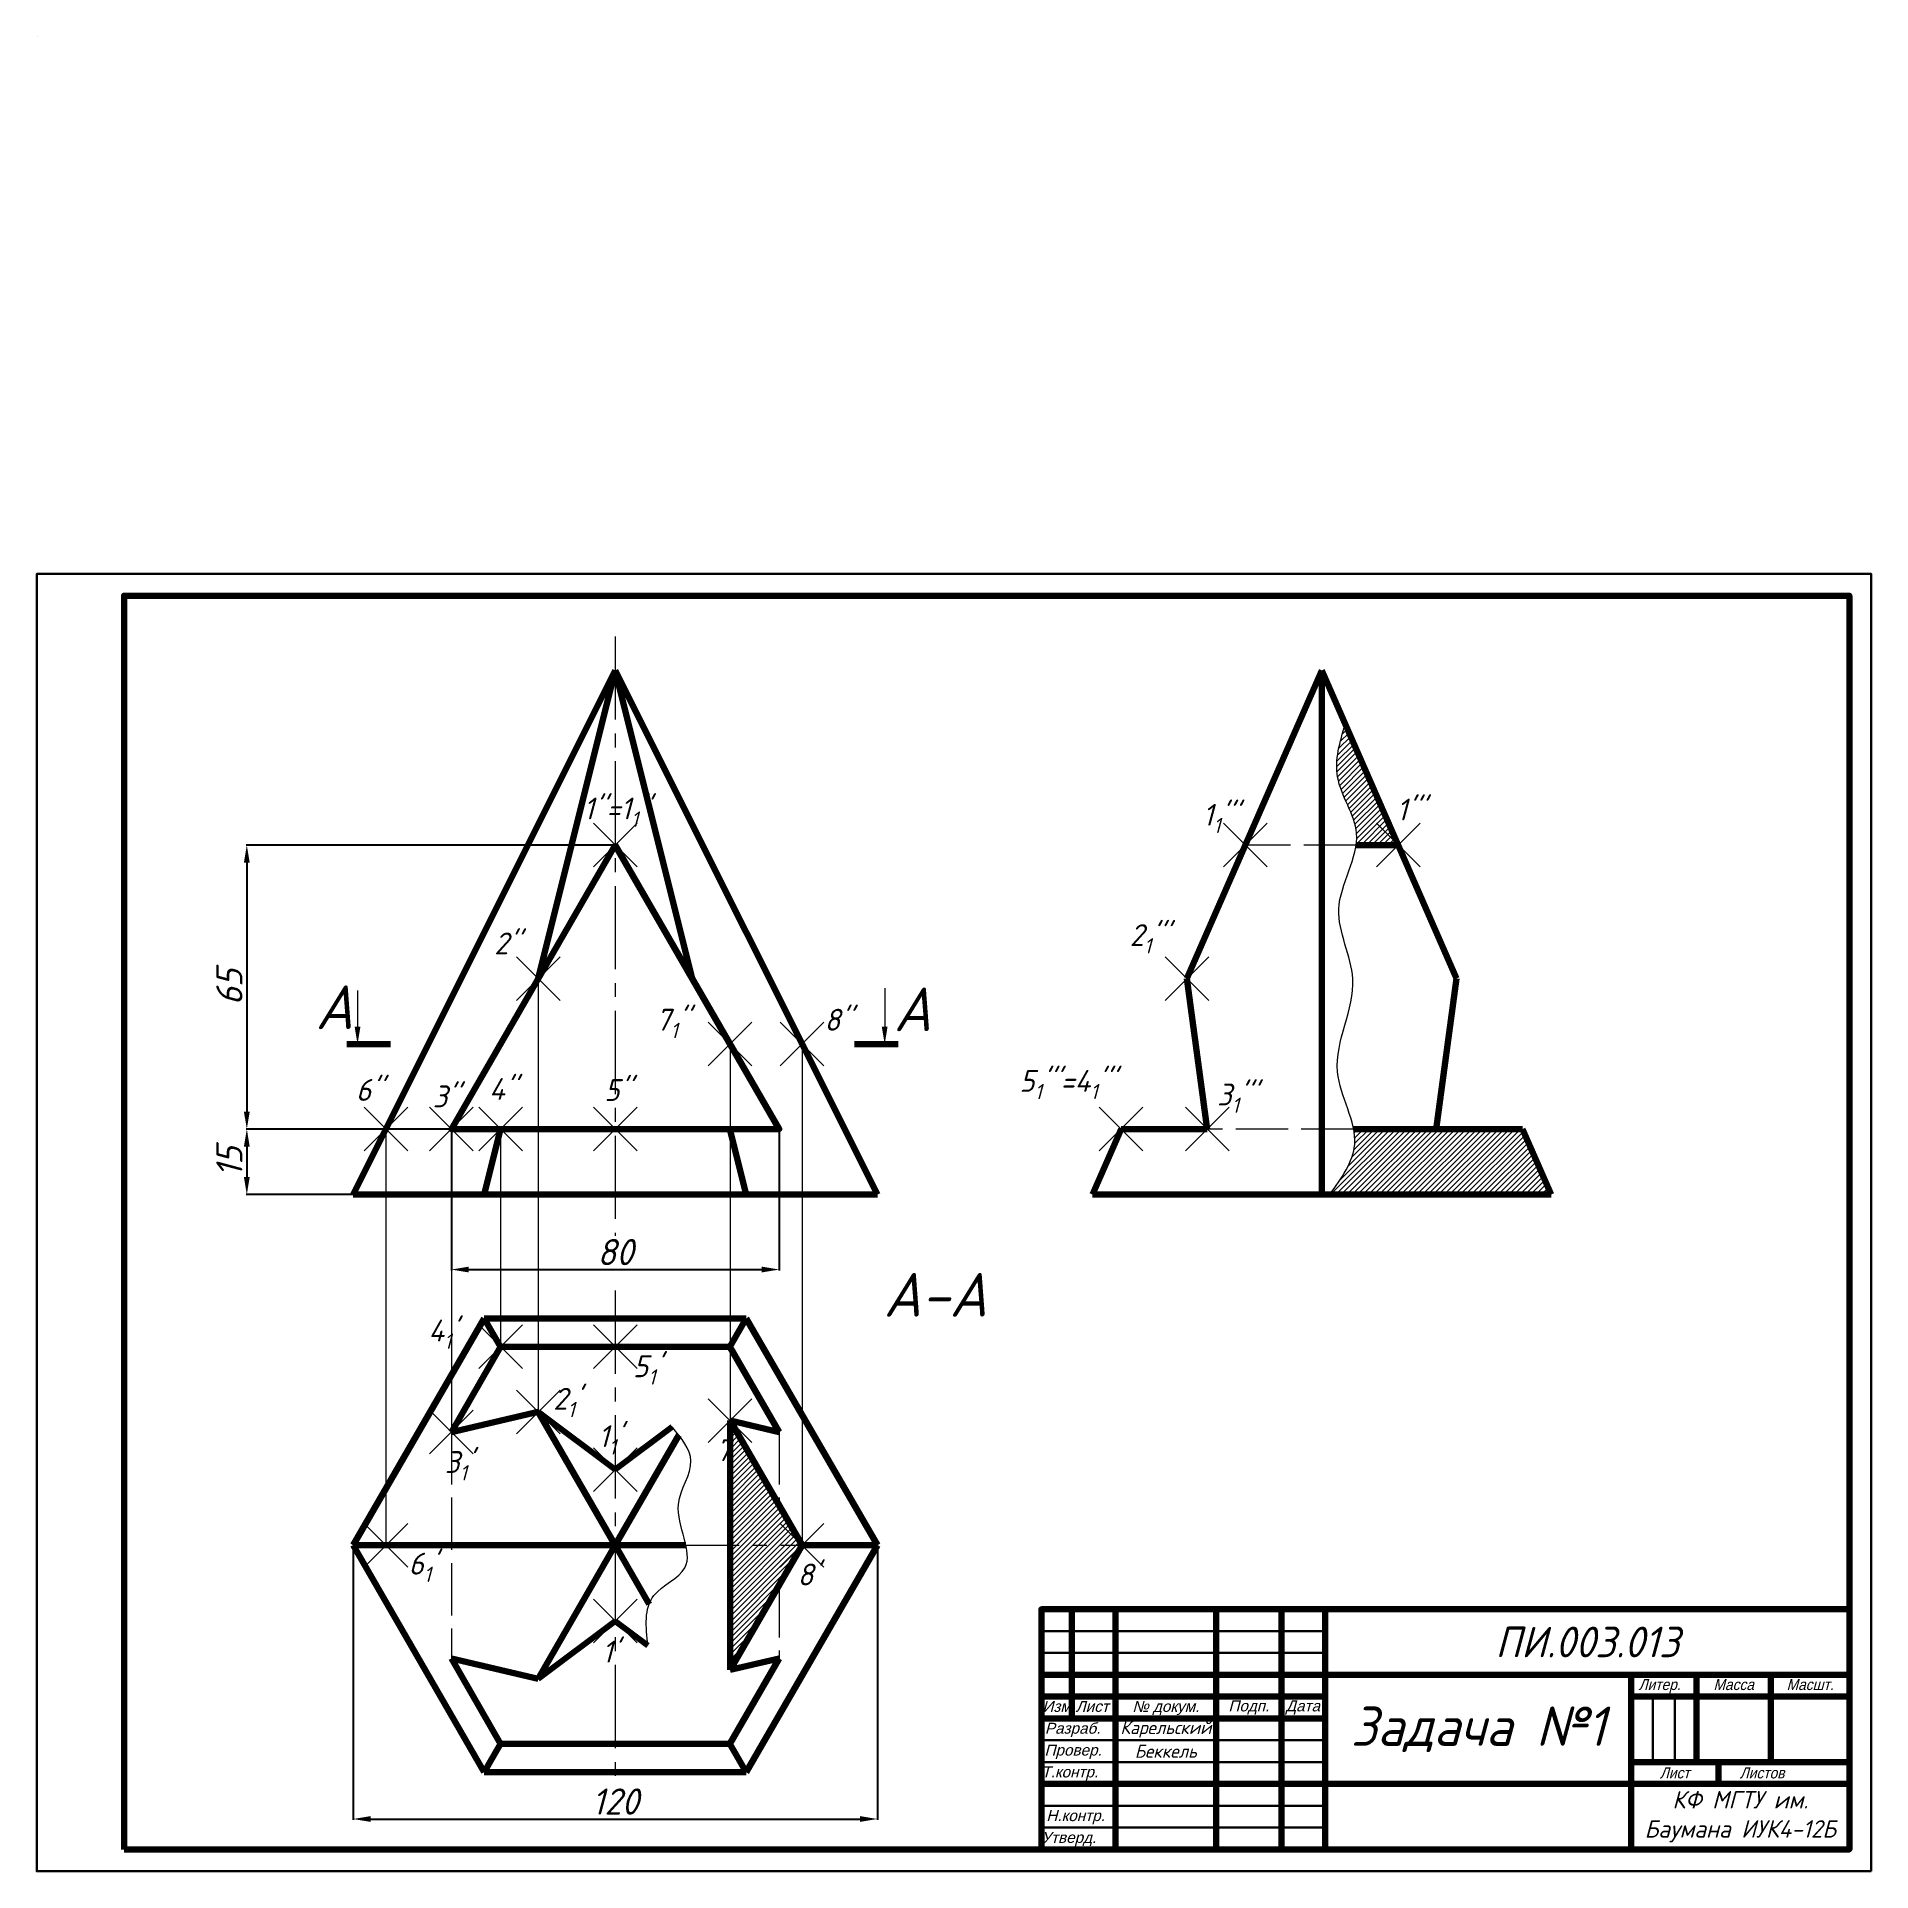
# Model space of a CAD drawing. Header units: millimetres. Extents: x 0 to 420, y 0 to 420.
import ezdxf

# ---------------------------------------------------------------- set-up
doc = ezdxf.new("R2010")
doc.units = ezdxf.units.MM
doc.header["$MEASUREMENT"] = 0
doc.header["$PDMODE"] = 3
doc.header["$PDSIZE"] = 5
doc.linetypes.add('ACAD_ISO02W100', pattern=[15, 12, -3])
doc.linetypes.add('CENTER2', pattern=[28.575, 19.05, -3.175, 3.175, -3.175])
for name, color, linetype, lineweight in [('frame', 7, 'Continuous', 100), ('main', 7, 'Continuous', 100), ('вспомогательные построения 2', 3, 'Continuous', 5), ('осевые линии', 1, 'CENTER2', 5), ('пунктир', 7, 'ACAD_ISO02W100', 5), ('размеры', 5, 'Continuous', 5), ('стрелки', 7, 'Continuous', 5), ('тонкая', 7, 'Continuous', 5)]:
    doc.layers.add(name, color=color, linetype=linetype, lineweight=lineweight)
doc.styles.add('ESKDWIN', font='arial.ttf', dxfattribs={"width": 0.9, "oblique": 15, "height": 3.5})
doc.styles.get("Standard").update_dxf_attribs({"font": '', "oblique": 15, "height": 6})
doc.styles.get('Standard').set_extended_font_data('GOST type B')
doc.dimstyles.get("Standard").update_dxf_attribs({"dimtxt": 6, "dimasz": 4, "dimexe": 0.18, "dimexo": 0.0625, "dimgap": 1, "dimtad": 1, "dimtoh": 1, "dimdec": 0, "dimzin": 0, "dimdsep": 46, "dimtxsty": 'Standard', "dimcen": 0.09, "dimadec": 0, "dimazin": 0, "dimtfac": 1, "dimtdec": 0, "dimtmove": 1, "dimatfit": 2, "dimfxl": 1, "dimtolj": 1, "dimtzin": 0, "dimarcsym": 0})

# ---------------------------------------------------------------- blocks, each defined once
blk = doc.blocks.new('*D2')
at = {"layer": 'Defpoints', "color": 0, "transparency": 16777216}
for p in [(94.72, 169.92), (47.9, 154.92), (72.25, 154.92)]:
    blk.add_point(p, dxfattribs=at)
at = {"layer": 'размеры', "color": 0, "lineweight": -2, "transparency": 16777216}
for p, q in [((94.66, 169.92), (47.72, 169.92)), ((47.9, 165.92), (47.9, 158.92)), ((72.19, 154.92), (47.72, 154.92))]:
    blk.add_line(p, q, dxfattribs=at)
at = {"layer": 'размеры', "color": 0, "transparency": 16777216}
for points in [[(47.23, 165.92), (48.56, 165.92), (47.9, 169.92)], [(47.23, 158.92), (48.56, 158.92), (47.9, 154.92)]]:
    blk.add_solid(points, dxfattribs=at)
at = {"layer": 'размеры', "color": 0, "transparency": 16777216, "insert": (43.9, 162.42), "char_height": 6, "attachment_point": 5, "rotation": 90}
blk.add_mtext('\\A1;15', dxfattribs=at)
blk = doc.blocks.new('*D3')
at = {"layer": 'Defpoints', "color": 0, "transparency": 16777216}
for p in [(132.25, 234.92), (47.9, 169.92), (94.72, 169.92)]:
    blk.add_point(p, dxfattribs=at)
at = {"layer": 'размеры', "color": 0, "lineweight": -2, "transparency": 16777216}
for p, q in [((132.19, 234.92), (47.72, 234.92)), ((47.9, 230.92), (47.9, 173.92)), ((94.66, 169.92), (47.72, 169.92))]:
    blk.add_line(p, q, dxfattribs=at)
at = {"layer": 'размеры', "color": 0, "transparency": 16777216}
for points in [[(47.23, 230.92), (48.56, 230.92), (47.9, 234.92)], [(47.23, 173.92), (48.56, 173.92), (47.9, 169.92)]]:
    blk.add_solid(points, dxfattribs=at)
at = {"layer": 'размеры', "color": 0, "transparency": 16777216, "insert": (43.9, 202.42), "char_height": 6, "attachment_point": 5, "rotation": 90}
blk.add_mtext('\\A1;65', dxfattribs=at)
blk = doc.blocks.new('*D4')
at = {"layer": 'Defpoints', "color": 0, "transparency": 16777216}
for p in [(94.72, 169.92), (169.78, 169.92), (169.78, 137.76)]:
    blk.add_point(p, dxfattribs=at)
at = {"layer": 'размеры', "color": 0, "lineweight": -2, "transparency": 16777216}
for p, q in [((94.72, 169.85), (94.72, 137.58)), ((169.78, 169.85), (169.78, 137.58)), ((98.72, 137.76), (165.78, 137.76))]:
    blk.add_line(p, q, dxfattribs=at)
at = {"layer": 'размеры', "color": 0, "transparency": 16777216}
for points in [[(98.72, 138.43), (98.72, 137.1), (94.72, 137.76)], [(165.78, 138.43), (165.78, 137.1), (169.78, 137.76)]]:
    blk.add_solid(points, dxfattribs=at)
at = {"layer": 'размеры', "color": 0, "transparency": 16777216, "insert": (132.25, 141.76), "char_height": 6, "attachment_point": 5}
blk.add_mtext('\\A1;80', dxfattribs=at)
blk = doc.blocks.new('*D5')
at = {"layer": 'Defpoints', "color": 0, "transparency": 16777216}
for p in [(72.25, 74.63), (192.25, 74.63), (192.25, 11.97)]:
    blk.add_point(p, dxfattribs=at)
at = {"layer": 'размеры', "color": 0, "lineweight": -2, "transparency": 16777216}
for p, q in [((72.25, 74.56), (72.25, 11.79)), ((192.25, 74.56), (192.25, 11.79)), ((76.25, 11.97), (188.25, 11.97))]:
    blk.add_line(p, q, dxfattribs=at)
at = {"layer": 'размеры', "color": 0, "transparency": 16777216}
for points in [[(76.25, 12.64), (76.25, 11.31), (72.25, 11.97)], [(188.25, 12.64), (188.25, 11.31), (192.25, 11.97)]]:
    blk.add_solid(points, dxfattribs=at)
at = {"layer": 'размеры', "color": 0, "transparency": 16777216, "insert": (132.25, 15.97), "char_height": 6, "attachment_point": 5}
blk.add_mtext('\\A1;120', dxfattribs=at)

msp = doc.modelspace()

# ---------------------------------------------------------------- hatches: boundary and pattern name
at = {"layer": 'пунктир'}
h = msp.add_hatch(dxfattribs=at)
h.set_pattern_fill('ANSI31', color=256, scale=7)
edge = h.paths.add_edge_path()
edge.add_spline(control_points=[(299.37, 262.62), (298.13, 258.54), (295.53, 249.92), (302.23, 241.08), (301.99, 235.83), (301.86, 234.92)], knot_values=[82.767509, 82.767509, 82.767509, 82.767509, 94.992567, 108.579987, 111.435717, 111.435717, 111.435717, 111.435717], degree=3, periodic=0)
edge.add_line((301.86, 234.92), (311.49, 234.92))
edge.add_line((311.49, 234.92), (299.37, 262.62))
h = msp.add_hatch(dxfattribs=at)
h.set_pattern_fill('ANSI31', color=256, scale=7)
edge = h.paths.add_edge_path()
edge.add_spline(control_points=[(301.28, 169.92), (301.51, 168.72), (302, 163.51), (298.5, 158.66), (295.79, 154.92)], knot_values=[0, 0, 0, 0, 3.750208, 16.571911, 16.571911, 16.571911, 16.571911], degree=3, periodic=0)
edge.add_line((295.79, 154.92), (346.5, 154.92))
edge.add_line((346.5, 154.92), (339.93, 169.92))
edge.add_line((339.93, 169.92), (320.19, 169.92))
edge.add_line((320.19, 169.92), (301.28, 169.92))
at = {"layer": 'тонкая'}
h = msp.add_hatch(dxfattribs=at)
h.set_pattern_fill('ANSI31', color=256, scale=7)
h.paths.add_polyline_path([(158.54, 103.17), (158.54, 46.09), (175.02, 74.63)])

# ---------------------------------------------------------------- linework, layer by layer
at = {"layer": 'frame', "color": 0, "lineweight": 100}
for p, q in [((236.79, 35), (236.79, 60)), ((246.79, 5), (246.79, 60)), ((269.79, 5), (269.79, 60)), ((284.79, 5), (284.79, 60)), ((294.79, 5), (294.79, 60)), ((364.79, 5), (364.79, 45)), ((379.79, 25), (379.79, 45)), ((229.79, 40), (294.79, 40)), ((364.79, 40), (414.79, 40)), ((229.79, 35), (294.79, 35)), ((364.79, 25), (414.79, 25))]:
    msp.add_line(p, q, dxfattribs=at)
at = {"layer": 'frame', "color": 0, "lineweight": 30}
for p, q in [((229.79, 55), (294.79, 55)), ((229.79, 50), (294.79, 50)), ((369.79, 25), (369.79, 40)), ((374.79, 25), (374.79, 40)), ((229.79, 30), (294.79, 30)), ((229.79, 25), (294.79, 25)), ((229.79, 15), (294.79, 15)), ((229.79, 10), (294.79, 10))]:
    msp.add_line(p, q, dxfattribs=at)
at = {"layer": 'frame', "lineweight": 30}
msp.add_lwpolyline([(419.79, 0), (419.79, 297), (-0.21, 297), (-0.21, 0)], close=True, dxfattribs=at)
at = {"layer": 'frame', "lineweight": 100}
msp.add_lwpolyline([(19.79, 5), (19.79, 292), (414.79, 292), (414.79, 5)], close=True, dxfattribs=at)
at = {"layer": 'frame', "color": 0, "linetype": 'Continuous', "lineweight": 100}
msp.add_lwpolyline([(229.79, 60), (414.79, 60), (229.79, 60), (229.79, 5)], dxfattribs=at)
at = {"layer": 'frame', "color": 0, "lineweight": 100}
for points in [[(229.79, 45), (294.79, 45), (414.79, 45)], [(229.79, 20), (294.79, 20), (414.79, 20)]]:
    msp.add_lwpolyline(points, dxfattribs=at)
for points in [[(396.79, 25), (396.79, 45)], [(384.79, 20), (384.79, 25)]]:
    msp.add_lwpolyline(points, close=True, dxfattribs=at)
at = {"layer": 'main'}
for p, q in [((72.25, 154.92), (132.25, 274.92)), ((114.62, 204.37), (132.25, 274.92)), ((132.25, 274.92), (192.25, 154.92)), ((132.25, 274.92), (149.89, 204.37)), ((293.99, 274.92), (263.11, 204.37)), ((324.86, 204.37), (293.99, 274.92)), ((293.99, 274.92), (293.99, 154.92)), ((311.49, 234.92), (301.86, 234.92)), ((267.78, 169.92), (263.11, 204.37)), ((320.19, 169.92), (324.86, 204.37)), ((80.79, 189.38), (70.79, 189.38)), ((186.99, 189.38), (196.99, 189.38)), ((102.25, 154.92), (106, 169.92)), ((158.5, 169.92), (162.25, 154.92)), ((248.04, 169.92), (241.47, 154.92)), ((248.04, 169.92), (267.78, 169.92)), ((320.19, 169.92), (301.28, 169.92)), ((339.93, 169.92), (320.19, 169.92)), ((346.5, 154.92), (339.93, 169.92)), ((72.25, 154.92), (192.25, 154.92)), ((241.47, 154.92), (346.5, 154.92)), ((102.25, 126.59), (72.25, 74.63)), ((102.25, 126.59), (162.25, 126.59)), ((106, 120.09), (102.25, 126.59)), ((158.5, 120.09), (162.25, 126.59)), ((162.25, 126.59), (192.25, 74.63)), ((94.72, 100.56), (106, 120.09)), ((106, 120.09), (132.25, 120.09)), ((158.5, 120.09), (132.25, 120.09)), ((169.78, 100.56), (158.5, 120.09)), ((114.62, 105.17), (94.72, 100.56)), ((132.25, 74.63), (114.62, 105.17)), ((132.25, 91.95), (114.62, 105.17)), ((132.25, 91.95), (145.28, 101.72)), ((158.54, 103.17), (158.54, 46.09)), ((158.54, 103.17), (175.02, 74.63)), ((158.54, 103.17), (169.78, 100.56)), ((132.25, 74.63), (146.8, 99.83)), ((132.25, 74.63), (72.25, 74.63)), ((102.25, 22.66), (72.25, 74.63)), ((132.25, 74.63), (114.62, 44.08)), ((132.25, 74.63), (148.43, 74.63)), ((132.25, 74.63), (140.01, 61.19)), ((175.02, 74.63), (158.54, 46.09)), ((162.25, 22.66), (192.25, 74.63)), ((175.02, 74.63), (192.25, 74.63)), ((132.25, 57.3), (114.62, 44.08)), ((132.25, 57.3), (139.74, 51.69)), ((114.62, 44.08), (94.72, 48.69)), ((94.72, 48.69), (106, 29.16)), ((169.78, 48.69), (158.5, 29.16)), ((158.54, 46.09), (169.78, 48.69)), ((106, 29.16), (102.25, 22.66)), ((106, 29.16), (132.25, 29.16)), ((158.5, 29.16), (132.25, 29.16)), ((158.5, 29.16), (162.25, 22.66)), ((102.25, 22.66), (162.25, 22.66))]:
    msp.add_line(p, q, dxfattribs=at)
msp.add_lwpolyline([(132.25, 234.92), (94.72, 169.92), (169.78, 169.92)], close=True, dxfattribs=at)
at = {"layer": 'вспомогательные построения 2'}
for p, q in [((114.62, 204.37), (114.62, 105.17)), ((158.54, 189.38), (158.54, 103.17)), ((175.02, 189.38), (175.02, 74.63)), ((79.75, 169.92), (79.75, 74.63)), ((94.72, 169.92), (94.72, 100.56)), ((106, 169.92), (106, 120.09)), ((106, 120.09), (132.25, 120.09))]:
    msp.add_line(p, q, dxfattribs=at)
for p in [(132.25, 234.92), (276.48, 234.92), (311.49, 234.92), (114.62, 204.37), (263.11, 204.37), (158.54, 189.38), (175.02, 189.38), (79.75, 169.92), (94.72, 169.92), (106, 169.92), (132.25, 169.92), (248.04, 169.92), (267.78, 169.92), (106, 120.09), (132.25, 120.09), (114.62, 105.17), (158.54, 103.17), (94.72, 100.56), (132.25, 91.95), (79.75, 74.63), (175.02, 74.63), (132.25, 57.3)]:
    msp.add_point(p, dxfattribs=at)
at = {"layer": 'осевые линии'}
for p, q in [((0, 420), (0, 420)), ((132.25, 282.71), (132.25, 145.49)), ((132.25, 132.97), (132.25, 20.24)), ((84.43, 74.63), (185.91, 74.63))]:
    msp.add_line(p, q, dxfattribs=at)
at = {"layer": 'пунктир'}
for p, q in [((301.86, 234.92), (276.48, 234.92)), ((301.28, 169.92), (267.78, 169.92)), ((94.72, 100.56), (94.72, 48.69)), ((169.78, 100.56), (169.78, 83.71)), ((169.78, 65.55), (169.78, 48.69))]:
    msp.add_line(p, q, dxfattribs=at)
at = {"layer": 'стрелки'}
for p, q in [((73.24, 201.65), (73.24, 193.38)), ((193.93, 202.17), (193.93, 193.38))]:
    msp.add_line(p, q, dxfattribs=at)
for points in [[(73.91, 193.38), (72.58, 193.38), (73.24, 189.38)], [(194.59, 193.38), (193.26, 193.38), (193.93, 189.38)]]:
    msp.add_solid(points, dxfattribs=at)
at = {"layer": 'тонкая'}
for points in [[(295.79, 154.92), (301.53, 166.38), (297.61, 183.03), (301.11, 204.31), (297.89, 220.26), (301.95, 237.65), (297.61, 250.53), (299.37, 262.62)], [(139.74, 51.69), (141.11, 63.14), (148.19, 69.49), (146.73, 84.04), (149.58, 93.98), (145.28, 101.72)]]:
    msp.add_spline(points, degree=3, dxfattribs=at)

# ---------------------------------------------------------------- texts
at = {"layer": 'frame', "color": 0, "char_height": 2.5, "style": 'ESKDWIN'}
for s, insert, width, attachment_point in [('{\\fArial CE|b0|i0|c204|p34;Литер.}', (366.51, 44), 13.2814, 1), ('{\\fArial CE|b0|i0|c204|p34;Масса}', (388.29, 42.73), 17, 5), ('{\\fArial CE|b0|i0|c204|p34;Масшт.}', (405.79, 42.73), 18, 5), ('{\\fArial CE|b0|i0|c204|p34;Лист}', (374.79, 22.5), 20, 5), ('{\\fArial CE|b0|i0|c204|p34;Листов}', (394.79, 22.5), 20, 5)]:
    msp.add_mtext(s, dxfattribs=dict(at, insert=insert, width=width, attachment_point=attachment_point))
at = {"layer": 'frame', "color": 0, "char_height": 2.5}
for s, insert, width, attachment_point in [('{\\fArial CE|b0|i0|c204|p34;Изм}', (233.29, 37.73), 6.3066, 5), ('{\\fArial CE|b0|i0|c204|p34;Лист}', (237.64, 39), 9.1528, 1), ('{\\fArial|b0|i0|c204|p34;№ \\fArial CE|b0|i0|c204|p34;докум.}', (258.29, 39), 22.323, 2), ('{\\fArial CE|b0|i0|c204|p34;Подп.}', (277.29, 37.5), 15, 5), ('{\\fArial CE|b0|i0|c204|p34;Дата}', (289.66, 37.5), 7.4659, 5), ('{\\fArial CE|b0|i0|c204|p34;Разраб.}', (230.6, 34), 16.1913, 1), ('{\\fArial CE|b0|i0|c204|p34;Провер.}', (230.52, 29), 16.278, 1), ('{\\fArial CE|b0|i0|c204|p34;Т.контр.}', (229.79, 24), 17, 1), ('{\\fArial CE|b0|i0|c204|p34;Н.контр.}', (230.93, 14), 15.8614, 1), ('{\\fArial CE|b0|i0|c204|p34;Утверд.}', (229.79, 9), 17, 1)]:
    msp.add_mtext(s, dxfattribs=dict(at, insert=insert, width=width, attachment_point=attachment_point))
at = {"layer": 'вспомогательные построения 2', "char_height": 5, "attachment_point": 1}
for s, width, insert in [("\\A1;1''=1{\\H0.7x;\\S^ 1;}''", 18.2655, (124.98, 245.83)), ("\\A1;1{\\H0.7x;\\S^ 1;}'''", 8.7336, (266.75, 244.38)), ("1'''", 12.7723, (311.14, 245.57)), ("2''", 8.9971, (104.54, 214.92)), ("\\A1;2{\\H0.7x;\\S^ 1;}'''", 12.819, (250.02, 216.83)), ("\\A1;7{\\H0.7x;\\S^ 1;}''", 11.8808, (141.54, 197.45)), ("8''", 16.5853, (180.13, 197.45)), ("6''", 10.3346, (72.88, 181.38)), ("3''", 9.4449, (90.45, 179.9)), ("4''", 10.3326, (103.35, 181.59)), ("\\pxqc;5''", 16.233, (124.79, 181.36)), ("\\A1;5{\\H0.7x;\\S^ 1;}'''=4{\\H0.7x;\\S^ 1;}'''", 18.0417, (224.76, 183.45)), ("\\A1;3{\\H0.7x;\\S^ 1;}'''", 12.7052, (270.01, 180.33)), ("\\A1;4{\\H0.7x;\\S^ 1;}'", 12.1096, (89.46, 126.3)), ("\\A1;5{\\H0.7x;\\S^ 1;}'", 12.5932, (136.3, 118.12)), ("\\A1;2{\\H0.7x;\\S^ 1;}'", 16.4548, (118.05, 110.68)), ("\\A1;1{\\H0.7x;\\S^ 1;}'", 9.3847, (128.38, 102.12)), ("\\A1;3{\\H0.7x;\\S^ 1;}'", 12.6071, (93.25, 96.19)), ("7'", 15.1357, (155.29, 98.89)), ("\\A1;6{\\H0.7x;\\S^ 1;}'", 14.6483, (84.94, 72.93)), ("8'", 12.7957, (173.97, 70.45)), ("1'", 10.1976, (129.23, 52.8))]:
    msp.add_mtext_dynamic_manual_height_columns(s, width=width, gutter_width=25, heights=[0], dxfattribs=dict(at, insert=insert))
at = {"layer": 'тонкая'}
for s, width, gutter_width, insert, char_height, attachment_point in [('A', 8.0293, 25, (63.63, 202.81), 10, 1), ('A', 8.0293, 25, (196, 202.34), 10, 1), ('\\pxqc;A-A', 27.7114, 25, (191.67, 136.99), 10, 1), ('\\pxqc;ПИ.003.013', 120, 30, (354.79, 52.5), 7, 5), ('\\pxqc;Карельский', 23, 30, (258.29, 32.5), 3, 5), ('\\pxqc;Задача №1', 70, 30, (329.79, 32.5), 9, 5), ('\\pxqc;Беккель', 23, 30, (258.29, 27.5), 3, 5), ('\\pxqc;КФ МГТУ им. Баумана ИУК4-12Б', 50, 30, (389.79, 12.5), 4, 5)]:
    msp.add_mtext_dynamic_manual_height_columns(s, width=width, gutter_width=gutter_width, heights=[0], dxfattribs=dict(at, insert=insert, char_height=char_height, attachment_point=attachment_point))

# ---------------------------------------------------------------- dimensions: what is measured, and where the dimension line sits
at = {"layer": 'размеры'}
for base, p1, p2, picture, middle in [((47.9, 169.92), (132.25, 234.92), (94.72, 169.92), '*D3', (43.9, 202.42)), ((47.9, 154.92), (94.72, 169.92), (72.25, 154.92), '*D2', (43.9, 162.42))]:
    dim = msp.add_linear_dim(base=base, p1=p1, p2=p2, angle=90, dimstyle='Standard', dxfattribs=at)
    dim.commit()
    dim.dimension.update_dxf_attribs({"geometry": picture, "text_midpoint": middle})
dim = msp.add_linear_dim(base=(169.78, 137.76), p1=(94.72, 169.92), p2=(169.78, 169.92), text='80', dimstyle='Standard', dxfattribs=at)
dim.commit()
dim.dimension.update_dxf_attribs({"geometry": '*D4', "text_midpoint": (132.25, 141.76)})
dim = msp.add_linear_dim(base=(192.25, 11.97), p1=(72.25, 74.63), p2=(192.25, 74.63), dimstyle='Standard', dxfattribs=at)
dim.commit()
dim.dimension.update_dxf_attribs({"geometry": '*D5', "text_midpoint": (132.25, 15.97)})

doc.saveas('drawing.dxf')
